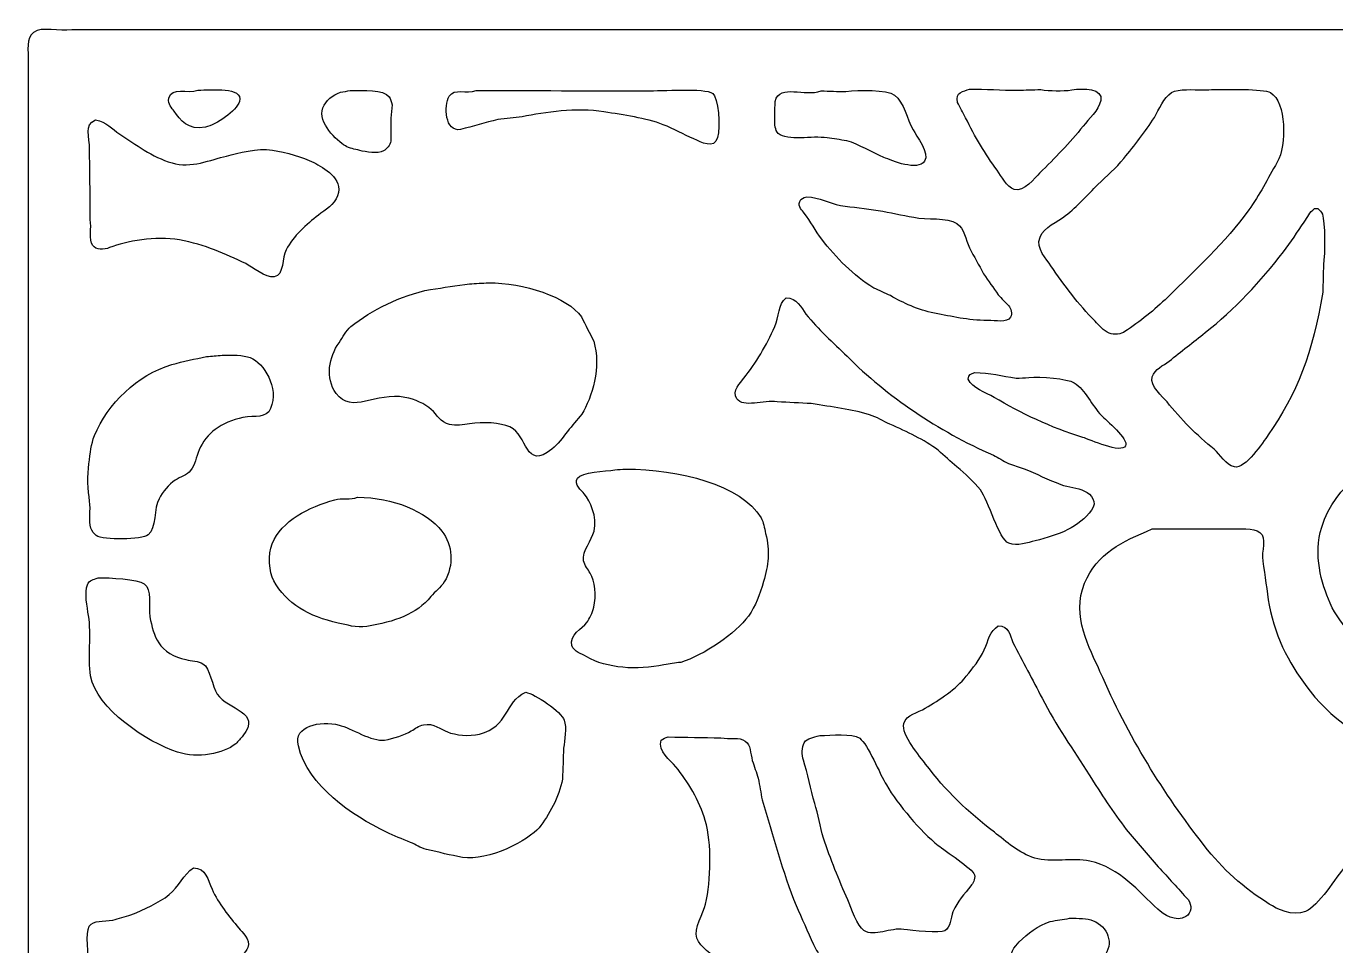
# Model space of a CAD drawing. Header units: centimetres. Extents: x 13.58 to 20.16, y 1.96 to 9.01.
# Drawn here: x 13.582 to 16.86, y 6.707 to 9.008 of the extents above; entities that cross this region are included whole.
import ezdxf

# ---------------------------------------------------------------- set-up
doc = ezdxf.new("R2010")
doc.units = ezdxf.units.CM
doc.header["$MEASUREMENT"] = 0
doc.layers.add('layer 1', color=7, linetype='Continuous')

msp = doc.modelspace()

# ---------------------------------------------------------------- linework, layer by layer
at = {"layer": 'layer 1', "color": 250}
for points, knots in [([(20.09499, 9.00071), (20.11954, 9.00091), (20.14098, 9.00149), (20.15032, 8.98676), (20.15032, 8.98676), (20.15737, 8.97564), (20.15465, 8.95196), (20.15471, 8.93447), (20.15471, 8.93447), (20.15471, 8.8938), (20.15471, 8.85312), (20.15471, 8.81245), (20.15471, 8.81245), (20.155, 8.65442), (20.15529, 8.49634), (20.15558, 8.33831), (20.15558, 8.33831), (20.15529, 8.29967), (20.155, 8.26102), (20.15471, 8.22239), (20.15471, 8.22239), (20.155, 7.52577), (20.15529, 6.82895), (20.15558, 6.13233), (20.15558, 6.13233), (20.15558, 6.03559), (20.15558, 5.93883), (20.15558, 5.84209), (20.15558, 5.84209), (20.15588, 5.80578), (20.15617, 5.76946), (20.15646, 5.73315), (20.15646, 5.73315), (20.15588, 5.67563), (20.15529, 5.61809), (20.15471, 5.56057), (20.15471, 5.56057), (20.155, 4.67804), (20.15529, 3.79524), (20.15558, 2.91271), (20.15558, 2.91271), (20.15558, 2.68583), (20.15558, 2.45888), (20.15558, 2.232), (20.15558, 2.232), (20.15529, 2.16896), (20.155, 2.1059), (20.15471, 2.04287), (20.15471, 2.04287), (20.1513, 2.02044), (20.16038, 1.9897), (20.14944, 1.97488), (20.14944, 1.97488), (20.13669, 1.95762), (20.082, 1.96339), (20.05284, 1.96355), (20.05284, 1.96355), (19.96562, 1.96355), (19.87838, 1.96355), (19.79116, 1.96355), (19.79116, 1.96355), (19.42531, 1.96355), (19.05935, 1.96355), (18.6935, 1.96355), (18.6935, 1.96355), (17.43351, 1.96355), (16.17314, 1.96355), (14.91315, 1.96355), (14.91315, 1.96355), (14.58945, 1.96355), (14.26564, 1.96355), (13.94194, 1.96355), (13.94194, 1.96355), (13.8597, 1.96326), (13.77743, 1.96297), (13.69519, 1.96268), (13.69519, 1.96268), (13.66416, 1.96268), (13.61402, 1.95778), (13.59596, 1.97227), (13.59596, 1.97227), (13.58452, 1.98144), (13.58447, 2.00413), (13.58542, 2.02544), (13.58542, 2.02544), (13.58716, 2.06453), (13.58717, 2.10839), (13.58718, 2.15007), (13.58718, 2.15007), (13.58718, 2.32611), (13.58718, 2.50221), (13.58718, 2.67825), (13.58718, 2.67825), (13.58718, 3.39781), (13.58718, 4.1176), (13.58718, 4.83716), (13.58718, 4.83716), (13.58718, 5.88353), (13.58718, 6.93022), (13.58718, 7.9766), (13.58718, 7.9766), (13.58718, 8.23108), (13.58718, 8.48563), (13.58718, 8.74011), (13.58718, 8.74011), (13.58718, 8.79937), (13.58718, 8.85865), (13.58718, 8.91791), (13.58718, 8.91791), (13.58734, 8.94706), (13.58217, 8.97961), (13.60035, 8.99286), (13.60035, 8.99286), (13.62164, 9.00839), (13.6652, 8.99439), (13.69606, 8.99897), (13.69606, 8.99897), (13.80406, 8.99897), (13.91209, 8.99897), (14.02009, 8.99897), (14.02009, 8.99897), (14.40994, 8.99897), (14.79991, 8.99897), (15.18976, 8.99897), (15.18976, 8.99897), (16.34556, 8.99897), (17.5017, 8.99897), (18.6575, 8.99897), (18.6575, 8.99897), (18.99554, 8.99897), (19.33369, 8.99897), (19.67173, 8.99897), (19.67173, 8.99897), (19.81281, 8.99955), (19.95392, 9.00013), (20.09499, 9.00071)], [0, 0, 0, 0, 0.0285714, 0.0285714, 0.0285714, 0.0285714, 0.0571429, 0.0571429, 0.0571429, 0.0571429, 0.0857143, 0.0857143, 0.0857143, 0.0857143, 0.1142857, 0.1142857, 0.1142857, 0.1142857, 0.1428571, 0.1428571, 0.1428571, 0.1428571, 0.1714286, 0.1714286, 0.1714286, 0.1714286, 0.2, 0.2, 0.2, 0.2, 0.2285714, 0.2285714, 0.2285714, 0.2285714, 0.2571429, 0.2571429, 0.2571429, 0.2571429, 0.2857143, 0.2857143, 0.2857143, 0.2857143, 0.3142857, 0.3142857, 0.3142857, 0.3142857, 0.3428571, 0.3428571, 0.3428571, 0.3428571, 0.3714286, 0.3714286, 0.3714286, 0.3714286, 0.4, 0.4, 0.4, 0.4, 0.4285714, 0.4285714, 0.4285714, 0.4285714, 0.4571429, 0.4571429, 0.4571429, 0.4571429, 0.4857143, 0.4857143, 0.4857143, 0.4857143, 0.5142857, 0.5142857, 0.5142857, 0.5142857, 0.5428571, 0.5428571, 0.5428571, 0.5428571, 0.5714286, 0.5714286, 0.5714286, 0.5714286, 0.6, 0.6, 0.6, 0.6, 0.6285714, 0.6285714, 0.6285714, 0.6285714, 0.6571429, 0.6571429, 0.6571429, 0.6571429, 0.6857143, 0.6857143, 0.6857143, 0.6857143, 0.7142857, 0.7142857, 0.7142857, 0.7142857, 0.7428571, 0.7428571, 0.7428571, 0.7428571, 0.7714286, 0.7714286, 0.7714286, 0.7714286, 0.8, 0.8, 0.8, 0.8, 0.8285714, 0.8285714, 0.8285714, 0.8285714, 0.8571429, 0.8571429, 0.8571429, 0.8571429, 0.8857143, 0.8857143, 0.8857143, 0.8857143, 0.9142857, 0.9142857, 0.9142857, 0.9142857, 0.9428571, 0.9428571, 0.9428571, 0.9428571, 1, 1, 1, 1]), ([(14.01219, 8.84818), (13.9852, 8.83864), (13.94617, 8.85744), (13.93931, 8.82813), (13.93931, 8.82813), (13.93581, 8.8132), (13.94729, 8.80318), (13.95248, 8.79589), (13.95248, 8.79589), (13.96838, 8.77353), (13.98701, 8.74708), (14.03063, 8.75579), (14.03063, 8.75579), (14.05739, 8.76114), (14.10923, 8.79672), (14.11581, 8.82029), (14.11581, 8.82029), (14.12623, 8.85763), (14.04533, 8.8488), (14.01219, 8.84818)], [0, 0, 0, 0, 0.1666667, 0.1666667, 0.1666667, 0.1666667, 0.3333333, 0.3333333, 0.3333333, 0.3333333, 0.5, 0.5, 0.5, 0.5, 0.6666667, 0.6666667, 0.6666667, 0.6666667, 1, 1, 1, 1]), ([(14.3933, 8.84731), (14.3851, 8.84586), (14.37691, 8.8444), (14.36871, 8.84295), (14.36871, 8.84295), (14.34896, 8.83695), (14.33195, 8.82218), (14.3248, 8.80373), (14.3248, 8.80373), (14.31071, 8.76731), (14.36021, 8.72084), (14.381, 8.70873), (14.381, 8.70873), (14.39134, 8.70271), (14.40406, 8.7007), (14.41701, 8.6974), (14.41701, 8.6974), (14.43261, 8.69342), (14.4612, 8.68774), (14.47672, 8.69653), (14.47672, 8.69653), (14.48495, 8.70119), (14.49252, 8.71087), (14.49516, 8.72093), (14.49516, 8.72093), (14.49516, 8.7401), (14.49516, 8.75928), (14.49516, 8.77845), (14.49516, 8.77845), (14.49604, 8.78949), (14.49692, 8.80054), (14.4978, 8.81157), (14.4978, 8.81157), (14.49654, 8.81866), (14.49445, 8.82667), (14.49077, 8.83162), (14.49077, 8.83162), (14.47674, 8.85048), (14.42577, 8.84777), (14.3933, 8.84731)], [0, 0, 0, 0, 0.0909091, 0.0909091, 0.0909091, 0.0909091, 0.1818182, 0.1818182, 0.1818182, 0.1818182, 0.2727273, 0.2727273, 0.2727273, 0.2727273, 0.3636364, 0.3636364, 0.3636364, 0.3636364, 0.4545455, 0.4545455, 0.4545455, 0.4545455, 0.5454545, 0.5454545, 0.5454545, 0.5454545, 0.6363636, 0.6363636, 0.6363636, 0.6363636, 0.7272727, 0.7272727, 0.7272727, 0.7272727, 0.8181818, 0.8181818, 0.8181818, 0.8181818, 1, 1, 1, 1]), ([(14.70855, 8.84731), (14.68415, 8.83844), (14.65325, 8.85368), (14.64093, 8.83336), (14.64093, 8.83336), (14.62634, 8.8093), (14.63103, 8.74284), (14.66903, 8.74969), (14.66903, 8.74969), (14.70035, 8.75812), (14.73167, 8.76654), (14.76299, 8.77497), (14.76299, 8.77497), (14.78319, 8.77729), (14.80339, 8.77962), (14.82358, 8.78194), (14.82358, 8.78194), (14.88092, 8.79288), (14.95921, 8.80558), (15.02819, 8.79414), (15.02819, 8.79414), (15.07847, 8.78581), (15.13235, 8.77876), (15.17659, 8.76189), (15.17659, 8.76189), (15.20407, 8.75142), (15.22704, 8.73726), (15.25299, 8.72616), (15.25299, 8.72616), (15.27083, 8.71852), (15.30468, 8.69913), (15.3127, 8.72965), (15.3127, 8.72965), (15.31986, 8.75691), (15.31482, 8.83036), (15.30041, 8.84034), (15.30041, 8.84034), (15.28032, 8.85424), (15.17242, 8.84644), (15.13532, 8.84644), (15.13532, 8.84644), (14.99334, 8.84643), (14.85087, 8.84757), (14.70855, 8.84731)], [0, 0, 0, 0, 0.0833333, 0.0833333, 0.0833333, 0.0833333, 0.1666667, 0.1666667, 0.1666667, 0.1666667, 0.25, 0.25, 0.25, 0.25, 0.3333333, 0.3333333, 0.3333333, 0.3333333, 0.4166667, 0.4166667, 0.4166667, 0.4166667, 0.5, 0.5, 0.5, 0.5, 0.5833333, 0.5833333, 0.5833333, 0.5833333, 0.6666667, 0.6666667, 0.6666667, 0.6666667, 0.75, 0.75, 0.75, 0.75, 0.8333333, 0.8333333, 0.8333333, 0.8333333, 1, 1, 1, 1]), ([(15.57175, 8.84644), (15.53081, 8.83067), (15.4695, 8.86573), (15.45671, 8.82029), (15.45671, 8.82029), (15.45642, 8.80635), (15.45613, 8.7924), (15.45583, 8.77845), (15.45583, 8.77845), (15.45584, 8.76236), (15.45613, 8.74763), (15.46462, 8.74011), (15.46462, 8.74011), (15.48781, 8.71954), (15.54943, 8.73491), (15.58668, 8.72877), (15.58668, 8.72877), (15.60307, 8.72645), (15.61946, 8.72413), (15.63585, 8.7218), (15.63585, 8.7218), (15.6682, 8.71199), (15.69909, 8.69278), (15.72893, 8.67997), (15.72893, 8.67997), (15.74934, 8.67121), (15.81373, 8.64524), (15.8308, 8.67038), (15.8308, 8.67038), (15.84409, 8.68996), (15.81012, 8.73442), (15.80182, 8.74882), (15.80182, 8.74882), (15.78627, 8.77577), (15.78008, 8.81808), (15.75528, 8.83598), (15.75528, 8.83598), (15.73646, 8.84956), (15.66604, 8.84994), (15.6341, 8.84469), (15.6341, 8.84469), (15.61332, 8.84528), (15.59253, 8.84586), (15.57175, 8.84644)], [0, 0, 0, 0, 0.0833333, 0.0833333, 0.0833333, 0.0833333, 0.1666667, 0.1666667, 0.1666667, 0.1666667, 0.25, 0.25, 0.25, 0.25, 0.3333333, 0.3333333, 0.3333333, 0.3333333, 0.4166667, 0.4166667, 0.4166667, 0.4166667, 0.5, 0.5, 0.5, 0.5, 0.5833333, 0.5833333, 0.5833333, 0.5833333, 0.6666667, 0.6666667, 0.6666667, 0.6666667, 0.75, 0.75, 0.75, 0.75, 0.8333333, 0.8333333, 0.8333333, 0.8333333, 1, 1, 1, 1]), ([(15.9432, 8.8508), (15.92795, 8.84505), (15.90696, 8.84355), (15.91334, 8.81768), (15.91334, 8.81768), (15.92007, 8.80489), (15.92681, 8.79211), (15.93354, 8.77933), (15.93354, 8.77933), (15.95683, 8.73128), (15.98258, 8.68819), (16.01257, 8.64772), (16.01257, 8.64772), (16.02345, 8.63303), (16.03635, 8.60618), (16.05472, 8.59978), (16.05472, 8.59978), (16.07896, 8.59133), (16.10768, 8.62968), (16.11882, 8.64074), (16.11882, 8.64074), (16.1571, 8.67875), (16.19386, 8.71576), (16.22771, 8.75841), (16.22771, 8.75841), (16.24166, 8.77598), (16.26652, 8.79755), (16.27162, 8.82203), (16.27162, 8.82203), (16.27806, 8.85301), (16.22795, 8.85352), (16.19961, 8.84905), (16.19961, 8.84905), (16.17547, 8.84525), (16.14457, 8.84624), (16.12146, 8.84992), (16.12146, 8.84992), (16.10214, 8.84934), (16.08282, 8.84876), (16.0635, 8.84818), (16.0635, 8.84818), (16.02277, 8.84818), (15.98302, 8.85091), (15.9432, 8.8508)], [0, 0, 0, 0, 0.0833333, 0.0833333, 0.0833333, 0.0833333, 0.1666667, 0.1666667, 0.1666667, 0.1666667, 0.25, 0.25, 0.25, 0.25, 0.3333333, 0.3333333, 0.3333333, 0.3333333, 0.4166667, 0.4166667, 0.4166667, 0.4166667, 0.5, 0.5, 0.5, 0.5, 0.5833333, 0.5833333, 0.5833333, 0.5833333, 0.6666667, 0.6666667, 0.6666667, 0.6666667, 0.75, 0.75, 0.75, 0.75, 0.8333333, 0.8333333, 0.8333333, 0.8333333, 1, 1, 1, 1]), ([(16.55525, 8.84992), (16.54677, 8.84963), (16.53827, 8.84934), (16.52979, 8.84905), (16.52979, 8.84905), (16.50288, 8.84905), (16.46679, 8.85252), (16.449, 8.84208), (16.449, 8.84208), (16.42941, 8.83059), (16.41802, 8.79933), (16.40597, 8.7802), (16.40597, 8.7802), (16.38316, 8.74399), (16.35601, 8.71016), (16.32957, 8.67735), (16.32957, 8.67735), (16.31016, 8.65325), (16.28643, 8.63365), (16.26459, 8.61198), (16.26459, 8.61198), (16.23837, 8.58596), (16.21298, 8.55733), (16.1838, 8.53441), (16.1838, 8.53441), (16.16388, 8.51876), (16.12967, 8.50513), (16.1197, 8.48037), (16.1197, 8.48037), (16.10832, 8.45212), (16.13656, 8.4243), (16.14692, 8.4089), (16.14692, 8.4089), (16.1804, 8.35915), (16.21579, 8.31179), (16.25757, 8.27032), (16.25757, 8.27032), (16.26778, 8.26018), (16.27884, 8.24584), (16.29269, 8.23982), (16.29269, 8.23982), (16.30556, 8.23422), (16.32323, 8.23825), (16.33221, 8.24417), (16.33221, 8.24417), (16.36866, 8.26823), (16.40769, 8.29905), (16.43846, 8.32959), (16.43846, 8.32959), (16.50933, 8.39992), (16.58308, 8.46625), (16.64219, 8.54836), (16.64219, 8.54836), (16.66908, 8.58572), (16.68927, 8.62648), (16.71332, 8.66776), (16.71332, 8.66776), (16.73801, 8.71016), (16.73607, 8.81951), (16.69663, 8.84208), (16.69663, 8.84208), (16.67822, 8.85262), (16.5859, 8.85014), (16.55525, 8.84992)], [0, 0, 0, 0, 0.0588235, 0.0588235, 0.0588235, 0.0588235, 0.1176471, 0.1176471, 0.1176471, 0.1176471, 0.1764706, 0.1764706, 0.1764706, 0.1764706, 0.2352941, 0.2352941, 0.2352941, 0.2352941, 0.2941176, 0.2941176, 0.2941176, 0.2941176, 0.3529412, 0.3529412, 0.3529412, 0.3529412, 0.4117647, 0.4117647, 0.4117647, 0.4117647, 0.4705882, 0.4705882, 0.4705882, 0.4705882, 0.5294118, 0.5294118, 0.5294118, 0.5294118, 0.5882353, 0.5882353, 0.5882353, 0.5882353, 0.6470588, 0.6470588, 0.6470588, 0.6470588, 0.7058824, 0.7058824, 0.7058824, 0.7058824, 0.7647059, 0.7647059, 0.7647059, 0.7647059, 0.8235294, 0.8235294, 0.8235294, 0.8235294, 0.8823529, 0.8823529, 0.8823529, 0.8823529, 1, 1, 1, 1]), ([(13.75578, 8.7741), (13.72607, 8.76076), (13.74085, 8.73335), (13.74085, 8.69914), (13.74085, 8.69914), (13.74085, 8.67243), (13.74168, 8.64546), (13.74173, 8.61983), (13.74173, 8.61983), (13.74202, 8.60269), (13.74231, 8.58554), (13.7426, 8.5684), (13.7426, 8.5684), (13.7426, 8.55388), (13.7426, 8.53935), (13.7426, 8.52482), (13.7426, 8.52482), (13.74608, 8.504), (13.73837, 8.47345), (13.74875, 8.45946), (13.74875, 8.45946), (13.7571, 8.4482), (13.77667, 8.44869), (13.7909, 8.45423), (13.7909, 8.45423), (13.83231, 8.47033), (13.90579, 8.48431), (13.96565, 8.4734), (13.96565, 8.4734), (14.03157, 8.46139), (14.07967, 8.43907), (14.13162, 8.41413), (14.13162, 8.41413), (14.14656, 8.40696), (14.18269, 8.37773), (14.20274, 8.38101), (14.20274, 8.38101), (14.22811, 8.38517), (14.22247, 8.42959), (14.2326, 8.449), (14.2326, 8.449), (14.2504, 8.48311), (14.28406, 8.51215), (14.31339, 8.53528), (14.31339, 8.53528), (14.3304, 8.5487), (14.35394, 8.56192), (14.36169, 8.58409), (14.36169, 8.58409), (14.37684, 8.62747), (14.32643, 8.65449), (14.30197, 8.66689), (14.30197, 8.66689), (14.27303, 8.68157), (14.23445, 8.69225), (14.19835, 8.69827), (14.19835, 8.69827), (14.16067, 8.70455), (14.11364, 8.69047), (14.08332, 8.68345), (14.08332, 8.68345), (14.04438, 8.67444), (13.99447, 8.65165), (13.94721, 8.66602), (13.94721, 8.66602), (13.89621, 8.68153), (13.85679, 8.71159), (13.81637, 8.73836), (13.81637, 8.73836), (13.79701, 8.75118), (13.78267, 8.76877), (13.75578, 8.7741)], [0, 0, 0, 0, 0.0526316, 0.0526316, 0.0526316, 0.0526316, 0.1052632, 0.1052632, 0.1052632, 0.1052632, 0.1578947, 0.1578947, 0.1578947, 0.1578947, 0.2105263, 0.2105263, 0.2105263, 0.2105263, 0.2631579, 0.2631579, 0.2631579, 0.2631579, 0.3157895, 0.3157895, 0.3157895, 0.3157895, 0.3684211, 0.3684211, 0.3684211, 0.3684211, 0.4210526, 0.4210526, 0.4210526, 0.4210526, 0.4736842, 0.4736842, 0.4736842, 0.4736842, 0.5263158, 0.5263158, 0.5263158, 0.5263158, 0.5789474, 0.5789474, 0.5789474, 0.5789474, 0.6315789, 0.6315789, 0.6315789, 0.6315789, 0.6842105, 0.6842105, 0.6842105, 0.6842105, 0.7368421, 0.7368421, 0.7368421, 0.7368421, 0.7894737, 0.7894737, 0.7894737, 0.7894737, 0.8421053, 0.8421053, 0.8421053, 0.8421053, 0.8947368, 0.8947368, 0.8947368, 0.8947368, 1, 1, 1, 1]), ([(15.53574, 8.58148), (15.52691, 8.57789), (15.52135, 8.57851), (15.51818, 8.56928), (15.51818, 8.56928), (15.51287, 8.55655), (15.52486, 8.54674), (15.5296, 8.54051), (15.5296, 8.54051), (15.54544, 8.5197), (15.55797, 8.49551), (15.5735, 8.47514), (15.5735, 8.47514), (15.60908, 8.42851), (15.65291, 8.38453), (15.70347, 8.35312), (15.70347, 8.35312), (15.71752, 8.34673), (15.73157, 8.34034), (15.74562, 8.33395), (15.74562, 8.33395), (15.77738, 8.31555), (15.81394, 8.29843), (15.85538, 8.29037), (15.85538, 8.29037), (15.90049, 8.2816), (15.93713, 8.27213), (15.98886, 8.27207), (15.98886, 8.27207), (16.00931, 8.27204), (16.03693, 8.26519), (16.04594, 8.27991), (16.04594, 8.27991), (16.05145, 8.28891), (16.0463, 8.3021), (16.04155, 8.30867), (16.04155, 8.30867), (16.03277, 8.31768), (16.02398, 8.32669), (16.0152, 8.33569), (16.0152, 8.33569), (16.00291, 8.35341), (15.99061, 8.37114), (15.97832, 8.38886), (15.97832, 8.38886), (15.96661, 8.41035), (15.9549, 8.43186), (15.9432, 8.45335), (15.9432, 8.45335), (15.93376, 8.475), (15.92986, 8.50165), (15.91158, 8.51437), (15.91158, 8.51437), (15.88789, 8.53084), (15.83642, 8.52353), (15.80357, 8.53005), (15.80357, 8.53005), (15.77401, 8.53586), (15.74444, 8.54168), (15.71488, 8.54749), (15.71488, 8.54749), (15.68327, 8.55155), (15.65165, 8.55562), (15.62005, 8.55969), (15.62005, 8.55969), (15.59181, 8.5656), (15.56862, 8.57998), (15.53574, 8.58148)], [0, 0, 0, 0, 0.0555556, 0.0555556, 0.0555556, 0.0555556, 0.1111111, 0.1111111, 0.1111111, 0.1111111, 0.1666667, 0.1666667, 0.1666667, 0.1666667, 0.2222222, 0.2222222, 0.2222222, 0.2222222, 0.2777778, 0.2777778, 0.2777778, 0.2777778, 0.3333333, 0.3333333, 0.3333333, 0.3333333, 0.3888889, 0.3888889, 0.3888889, 0.3888889, 0.4444444, 0.4444444, 0.4444444, 0.4444444, 0.5, 0.5, 0.5, 0.5, 0.5555556, 0.5555556, 0.5555556, 0.5555556, 0.6111111, 0.6111111, 0.6111111, 0.6111111, 0.6666667, 0.6666667, 0.6666667, 0.6666667, 0.7222222, 0.7222222, 0.7222222, 0.7222222, 0.7777778, 0.7777778, 0.7777778, 0.7777778, 0.8333333, 0.8333333, 0.8333333, 0.8333333, 0.8888889, 0.8888889, 0.8888889, 0.8888889, 1, 1, 1, 1]), ([(16.8064, 8.55184), (16.79433, 8.54216), (16.7899, 8.53069), (16.78093, 8.51785), (16.78093, 8.51785), (16.76399, 8.49361), (16.74728, 8.46761), (16.72912, 8.44377), (16.72912, 8.44377), (16.67308, 8.37017), (16.6059, 8.2989), (16.5333, 8.24156), (16.5333, 8.24156), (16.50315, 8.21774), (16.473, 8.19391), (16.44285, 8.17009), (16.44285, 8.17009), (16.42819, 8.15913), (16.40661, 8.15011), (16.4007, 8.13087), (16.4007, 8.13087), (16.39342, 8.10719), (16.42741, 8.08075), (16.43758, 8.06811), (16.43758, 8.06811), (16.47143, 8.02607), (16.51305, 7.98337), (16.55525, 7.94958), (16.55525, 7.94958), (16.57112, 7.93688), (16.584, 7.91021), (16.60618, 7.90513), (16.60618, 7.90513), (16.63368, 7.89883), (16.67864, 7.96861), (16.69049, 7.98531), (16.69049, 7.98531), (16.76174, 8.08586), (16.80346, 8.19343), (16.82747, 8.34266), (16.82747, 8.34266), (16.82806, 8.36561), (16.82864, 8.38857), (16.82923, 8.41152), (16.82923, 8.41152), (16.83311, 8.43684), (16.83353, 8.51801), (16.8266, 8.5379), (16.8266, 8.5379), (16.8243, 8.54448), (16.81988, 8.54769), (16.81518, 8.55184), (16.81518, 8.55184), (16.81225, 8.55184), (16.80933, 8.55184), (16.8064, 8.55184)], [0, 0, 0, 0, 0.0666667, 0.0666667, 0.0666667, 0.0666667, 0.1333333, 0.1333333, 0.1333333, 0.1333333, 0.2, 0.2, 0.2, 0.2, 0.2666667, 0.2666667, 0.2666667, 0.2666667, 0.3333333, 0.3333333, 0.3333333, 0.3333333, 0.4, 0.4, 0.4, 0.4, 0.4666667, 0.4666667, 0.4666667, 0.4666667, 0.5333333, 0.5333333, 0.5333333, 0.5333333, 0.6, 0.6, 0.6, 0.6, 0.6666667, 0.6666667, 0.6666667, 0.6666667, 0.7333333, 0.7333333, 0.7333333, 0.7333333, 0.8, 0.8, 0.8, 0.8, 0.8666667, 0.8666667, 0.8666667, 0.8666667, 1, 1, 1, 1]), ([(14.73928, 8.3662), (14.72348, 8.36532), (14.70767, 8.36445), (14.69186, 8.36358), (14.69186, 8.36358), (14.65937, 8.35893), (14.62688, 8.35428), (14.59439, 8.34964), (14.59439, 8.34964), (14.51685, 8.33425), (14.44764, 8.2981), (14.39505, 8.25638), (14.39505, 8.25638), (14.38255, 8.24645), (14.37436, 8.22954), (14.3652, 8.21628), (14.3652, 8.21628), (14.34043, 8.18047), (14.32937, 8.12814), (14.35817, 8.08903), (14.35817, 8.08903), (14.39734, 8.03585), (14.45761, 8.09347), (14.53029, 8.07945), (14.53029, 8.07945), (14.55525, 8.07463), (14.58014, 8.06335), (14.59615, 8.04894), (14.59615, 8.04894), (14.61131, 8.03529), (14.61867, 8.01777), (14.64181, 8.01146), (14.64181, 8.01146), (14.65682, 8.00737), (14.67706, 8.0108), (14.69186, 8.01321), (14.69186, 8.01321), (14.72591, 8.01873), (14.76872, 8.01575), (14.79285, 8.00536), (14.79285, 8.00536), (14.83768, 7.98604), (14.82975, 7.89505), (14.89822, 7.94958), (14.89822, 7.94958), (14.91342, 7.96168), (14.92478, 7.97875), (14.93686, 7.99403), (14.93686, 7.99403), (14.94886, 8.00856), (14.96086, 8.02308), (14.97286, 8.03761), (14.97286, 8.03761), (14.99815, 8.07766), (15.02212, 8.15669), (15.00272, 8.21977), (15.00272, 8.21977), (14.99248, 8.24011), (14.98223, 8.26045), (14.97199, 8.28078), (14.97199, 8.28078), (14.93732, 8.33086), (14.82593, 8.36631), (14.73928, 8.3662)], [0, 0, 0, 0, 0.0588235, 0.0588235, 0.0588235, 0.0588235, 0.1176471, 0.1176471, 0.1176471, 0.1176471, 0.1764706, 0.1764706, 0.1764706, 0.1764706, 0.2352941, 0.2352941, 0.2352941, 0.2352941, 0.2941176, 0.2941176, 0.2941176, 0.2941176, 0.3529412, 0.3529412, 0.3529412, 0.3529412, 0.4117647, 0.4117647, 0.4117647, 0.4117647, 0.4705882, 0.4705882, 0.4705882, 0.4705882, 0.5294118, 0.5294118, 0.5294118, 0.5294118, 0.5882353, 0.5882353, 0.5882353, 0.5882353, 0.6470588, 0.6470588, 0.6470588, 0.6470588, 0.7058824, 0.7058824, 0.7058824, 0.7058824, 0.7647059, 0.7647059, 0.7647059, 0.7647059, 0.8235294, 0.8235294, 0.8235294, 0.8235294, 0.8823529, 0.8823529, 0.8823529, 0.8823529, 1, 1, 1, 1]), ([(15.48394, 8.32872), (15.46516, 8.31342), (15.4661, 8.28), (15.45583, 8.25638), (15.45583, 8.25638), (15.43531, 8.20914), (15.40827, 8.16556), (15.37856, 8.12738), (15.37856, 8.12738), (15.37027, 8.11673), (15.348, 8.09548), (15.361, 8.07596), (15.361, 8.07596), (15.37678, 8.05225), (15.4281, 8.07329), (15.46198, 8.06811), (15.46198, 8.06811), (15.49037, 8.06666), (15.51877, 8.06521), (15.54716, 8.06376), (15.54716, 8.06376), (15.60036, 8.05505), (15.64755, 8.04991), (15.69293, 8.03587), (15.69293, 8.03587), (15.71173, 8.03005), (15.72712, 8.01966), (15.74386, 8.01233), (15.74386, 8.01233), (15.78883, 7.99266), (15.82852, 7.97424), (15.86504, 7.94697), (15.86504, 7.94697), (15.88056, 7.93302), (15.89607, 7.91907), (15.91158, 7.90513), (15.91158, 7.90513), (15.93277, 7.8883), (15.9539, 7.869), (15.97042, 7.8476), (15.97042, 7.8476), (15.99105, 7.82087), (16.01671, 7.72435), (16.04155, 7.71425), (16.04155, 7.71425), (16.06227, 7.70583), (16.09002, 7.71614), (16.10741, 7.72035), (16.10741, 7.72035), (16.16681, 7.73474), (16.2185, 7.75489), (16.24879, 7.79705), (16.24879, 7.79705), (16.26388, 7.81806), (16.24862, 7.83634), (16.23122, 7.84499), (16.23122, 7.84499), (16.21382, 7.85364), (16.19073, 7.85423), (16.17151, 7.86155), (16.17151, 7.86155), (16.14116, 7.87312), (16.10954, 7.88844), (16.08018, 7.90077), (16.08018, 7.90077), (16.06701, 7.90513), (16.05384, 7.90949), (16.04067, 7.91385), (16.04067, 7.91385), (16.02808, 7.92082), (16.01549, 7.92779), (16.00291, 7.93476), (16.00291, 7.93476), (15.86336, 7.99572), (15.73774, 8.08204), (15.63673, 8.18229), (15.63673, 8.18229), (15.60206, 8.2167), (15.5643, 8.24911), (15.53399, 8.28775), (15.53399, 8.28775), (15.52164, 8.30349), (15.51145, 8.32851), (15.48394, 8.32872)], [0, 0, 0, 0, 0.0454545, 0.0454545, 0.0454545, 0.0454545, 0.0909091, 0.0909091, 0.0909091, 0.0909091, 0.1363636, 0.1363636, 0.1363636, 0.1363636, 0.1818182, 0.1818182, 0.1818182, 0.1818182, 0.2272727, 0.2272727, 0.2272727, 0.2272727, 0.2727273, 0.2727273, 0.2727273, 0.2727273, 0.3181818, 0.3181818, 0.3181818, 0.3181818, 0.3636364, 0.3636364, 0.3636364, 0.3636364, 0.4090909, 0.4090909, 0.4090909, 0.4090909, 0.4545455, 0.4545455, 0.4545455, 0.4545455, 0.5, 0.5, 0.5, 0.5, 0.5454545, 0.5454545, 0.5454545, 0.5454545, 0.5909091, 0.5909091, 0.5909091, 0.5909091, 0.6363636, 0.6363636, 0.6363636, 0.6363636, 0.6818182, 0.6818182, 0.6818182, 0.6818182, 0.7272727, 0.7272727, 0.7272727, 0.7272727, 0.7727273, 0.7727273, 0.7727273, 0.7727273, 0.8181818, 0.8181818, 0.8181818, 0.8181818, 0.8636364, 0.8636364, 0.8636364, 0.8636364, 0.9090909, 0.9090909, 0.9090909, 0.9090909, 1, 1, 1, 1]), ([(14.07278, 8.18491), (14.05961, 8.18375), (14.04644, 8.18258), (14.03327, 8.18142), (14.03327, 8.18142), (14.00499, 8.17562), (13.97532, 8.17018), (13.94633, 8.16137), (13.94633, 8.16137), (13.85991, 8.13514), (13.78577, 8.06385), (13.75314, 7.98357), (13.75314, 7.98357), (13.74417, 7.9615), (13.74335, 7.94123), (13.73909, 7.91297), (13.73909, 7.91297), (13.73484, 7.8848), (13.73676, 7.84629), (13.74085, 7.81971), (13.74085, 7.81971), (13.74443, 7.79641), (13.73774, 7.7707), (13.74436, 7.75173), (13.74436, 7.75173), (13.74668, 7.74509), (13.75224, 7.73728), (13.75753, 7.73343), (13.75753, 7.73343), (13.77489, 7.72079), (13.87211, 7.72313), (13.8875, 7.73517), (13.8875, 7.73517), (13.9082, 7.75137), (13.90117, 7.80272), (13.91472, 7.82582), (13.91472, 7.82582), (13.92468, 7.8428), (13.93834, 7.86176), (13.95511, 7.87201), (13.95511, 7.87201), (13.96847, 7.88017), (13.98439, 7.88442), (13.99375, 7.89641), (13.99375, 7.89641), (14.00473, 7.91048), (14.00748, 7.92982), (14.01482, 7.94784), (14.01482, 7.94784), (14.0229, 7.96767), (14.03904, 7.98718), (14.05522, 7.99926), (14.05522, 7.99926), (14.07333, 8.01278), (14.09876, 8.02403), (14.12459, 8.02889), (14.12459, 8.02889), (14.15588, 8.03479), (14.18331, 8.02572), (14.19396, 8.05156), (14.19396, 8.05156), (14.21575, 8.10437), (14.17677, 8.16507), (14.14303, 8.17881), (14.14303, 8.17881), (14.12502, 8.18614), (14.09808, 8.18516), (14.07278, 8.18491)], [0, 0, 0, 0, 0.0555556, 0.0555556, 0.0555556, 0.0555556, 0.1111111, 0.1111111, 0.1111111, 0.1111111, 0.1666667, 0.1666667, 0.1666667, 0.1666667, 0.2222222, 0.2222222, 0.2222222, 0.2222222, 0.2777778, 0.2777778, 0.2777778, 0.2777778, 0.3333333, 0.3333333, 0.3333333, 0.3333333, 0.3888889, 0.3888889, 0.3888889, 0.3888889, 0.4444444, 0.4444444, 0.4444444, 0.4444444, 0.5, 0.5, 0.5, 0.5, 0.5555556, 0.5555556, 0.5555556, 0.5555556, 0.6111111, 0.6111111, 0.6111111, 0.6111111, 0.6666667, 0.6666667, 0.6666667, 0.6666667, 0.7222222, 0.7222222, 0.7222222, 0.7222222, 0.7777778, 0.7777778, 0.7777778, 0.7777778, 0.8333333, 0.8333333, 0.8333333, 0.8333333, 0.8888889, 0.8888889, 0.8888889, 0.8888889, 1, 1, 1, 1]), ([(15.95637, 8.14133), (15.94739, 8.13748), (15.94015, 8.13718), (15.93968, 8.12477), (15.93968, 8.12477), (15.94966, 8.10273), (15.98422, 8.09147), (16.00467, 8.07945), (16.00467, 8.07945), (16.0709, 8.04049), (16.1472, 8.00303), (16.22683, 7.97921), (16.22683, 7.97921), (16.24598, 7.97349), (16.32306, 7.93707), (16.33396, 7.9583), (16.33396, 7.9583), (16.34244, 7.97398), (16.28398, 8.02352), (16.27337, 8.03412), (16.27337, 8.03412), (16.24959, 8.0579), (16.23404, 8.09846), (16.20488, 8.11605), (16.20488, 8.11605), (16.18901, 8.12562), (16.12056, 8.13354), (16.0916, 8.12913), (16.0916, 8.12913), (16.08106, 8.12855), (16.07052, 8.12796), (16.05999, 8.12738), (16.05999, 8.12738), (16.02521, 8.1328), (15.99421, 8.14132), (15.95637, 8.14133)], [0, 0, 0, 0, 0.1, 0.1, 0.1, 0.1, 0.2, 0.2, 0.2, 0.2, 0.3, 0.3, 0.3, 0.3, 0.4, 0.4, 0.4, 0.4, 0.5, 0.5, 0.5, 0.5, 0.6, 0.6, 0.6, 0.6, 0.7, 0.7, 0.7, 0.7, 0.8, 0.8, 0.8, 0.8, 1, 1, 1, 1]), ([(17.15677, 7.9583), (17.1477, 7.95801), (17.13862, 7.95771), (17.12955, 7.95742), (17.12955, 7.95742), (17.10662, 7.95369), (17.08074, 7.95731), (17.06106, 7.95132), (17.06106, 7.95132), (16.94937, 7.91735), (16.85954, 7.86395), (16.82484, 7.75435), (16.82484, 7.75435), (16.80321, 7.68601), (16.82387, 7.61416), (16.84591, 7.56434), (16.84591, 7.56434), (16.85974, 7.5331), (16.87897, 7.51123), (16.89772, 7.4859), (16.89772, 7.4859), (16.96104, 7.40037), (17.03826, 7.33899), (17.13218, 7.28369), (17.13218, 7.28369), (17.17189, 7.26032), (17.20858, 7.24114), (17.25951, 7.22704), (17.25951, 7.22704), (17.27283, 7.22335), (17.29024, 7.21102), (17.30693, 7.21571), (17.30693, 7.21571), (17.33352, 7.22318), (17.31893, 7.26303), (17.31132, 7.2802), (17.31132, 7.2802), (17.30693, 7.2895), (17.30254, 7.2988), (17.29815, 7.3081), (17.29815, 7.3081), (17.28499, 7.35062), (17.28083, 7.44659), (17.29464, 7.492), (17.29464, 7.492), (17.30456, 7.52461), (17.32404, 7.55521), (17.34294, 7.58003), (17.34294, 7.58003), (17.40275, 7.65856), (17.49602, 7.69663), (17.59496, 7.73691), (17.59496, 7.73691), (17.6203, 7.74723), (17.70343, 7.75714), (17.70912, 7.78136), (17.70912, 7.78136), (17.71307, 7.79822), (17.69341, 7.80403), (17.68453, 7.80926), (17.68453, 7.80926), (17.6569, 7.8255), (17.6326, 7.84383), (17.60374, 7.86068), (17.60374, 7.86068), (17.48076, 7.9325), (17.35372, 7.95849), (17.15677, 7.9583)], [0, 0, 0, 0, 0.0555556, 0.0555556, 0.0555556, 0.0555556, 0.1111111, 0.1111111, 0.1111111, 0.1111111, 0.1666667, 0.1666667, 0.1666667, 0.1666667, 0.2222222, 0.2222222, 0.2222222, 0.2222222, 0.2777778, 0.2777778, 0.2777778, 0.2777778, 0.3333333, 0.3333333, 0.3333333, 0.3333333, 0.3888889, 0.3888889, 0.3888889, 0.3888889, 0.4444444, 0.4444444, 0.4444444, 0.4444444, 0.5, 0.5, 0.5, 0.5, 0.5555556, 0.5555556, 0.5555556, 0.5555556, 0.6111111, 0.6111111, 0.6111111, 0.6111111, 0.6666667, 0.6666667, 0.6666667, 0.6666667, 0.7222222, 0.7222222, 0.7222222, 0.7222222, 0.7777778, 0.7777778, 0.7777778, 0.7777778, 0.8333333, 0.8333333, 0.8333333, 0.8333333, 0.8888889, 0.8888889, 0.8888889, 0.8888889, 1, 1, 1, 1]), ([(15.08175, 7.8999), (15.07297, 7.89932), (15.06419, 7.89874), (15.05541, 7.89816), (15.05541, 7.89816), (15.03196, 7.89422), (14.97234, 7.89235), (14.96233, 7.87724), (14.96233, 7.87724), (14.95156, 7.86099), (14.97245, 7.84631), (14.97901, 7.83802), (14.97901, 7.83802), (14.99403, 7.81905), (15.01182, 7.78213), (15.0036, 7.74476), (15.0036, 7.74476), (14.99852, 7.72164), (14.97255, 7.69471), (14.97725, 7.67067), (14.97725, 7.67067), (14.97985, 7.65743), (14.98808, 7.64912), (14.99394, 7.6393), (14.99394, 7.6393), (15.00508, 7.62061), (15.0098, 7.58219), (15.00272, 7.55388), (15.00272, 7.55388), (14.9992, 7.53979), (14.99284, 7.52596), (14.98516, 7.51553), (14.98516, 7.51553), (14.97472, 7.50136), (14.94034, 7.48494), (14.94828, 7.45801), (14.94828, 7.45801), (14.95305, 7.44181), (14.97179, 7.43797), (14.98516, 7.43012), (14.98516, 7.43012), (15.03543, 7.40057), (15.11094, 7.39604), (15.17835, 7.41007), (15.17835, 7.41007), (15.19239, 7.4121), (15.20645, 7.41414), (15.2205, 7.41617), (15.2205, 7.41617), (15.27758, 7.43349), (15.35906, 7.48892), (15.38998, 7.53209), (15.38998, 7.53209), (15.40822, 7.55756), (15.4176, 7.58439), (15.42774, 7.61838), (15.42774, 7.61838), (15.44, 7.65953), (15.44462, 7.69352), (15.433, 7.73866), (15.433, 7.73866), (15.42935, 7.75286), (15.42832, 7.76682), (15.42159, 7.77788), (15.42159, 7.77788), (15.37143, 7.8603), (15.21701, 7.90004), (15.08175, 7.8999)], [0, 0, 0, 0, 0.0555556, 0.0555556, 0.0555556, 0.0555556, 0.1111111, 0.1111111, 0.1111111, 0.1111111, 0.1666667, 0.1666667, 0.1666667, 0.1666667, 0.2222222, 0.2222222, 0.2222222, 0.2222222, 0.2777778, 0.2777778, 0.2777778, 0.2777778, 0.3333333, 0.3333333, 0.3333333, 0.3333333, 0.3888889, 0.3888889, 0.3888889, 0.3888889, 0.4444444, 0.4444444, 0.4444444, 0.4444444, 0.5, 0.5, 0.5, 0.5, 0.5555556, 0.5555556, 0.5555556, 0.5555556, 0.6111111, 0.6111111, 0.6111111, 0.6111111, 0.6666667, 0.6666667, 0.6666667, 0.6666667, 0.7222222, 0.7222222, 0.7222222, 0.7222222, 0.7777778, 0.7777778, 0.7777778, 0.7777778, 0.8333333, 0.8333333, 0.8333333, 0.8333333, 0.8888889, 0.8888889, 0.8888889, 0.8888889, 1, 1, 1, 1]), ([(14.41174, 7.8293), (14.39438, 7.82292), (14.371, 7.82797), (14.35466, 7.8232), (14.35466, 7.8232), (14.28927, 7.80411), (14.22206, 7.77145), (14.19748, 7.71251), (14.19748, 7.71251), (14.18689, 7.68713), (14.19003, 7.64136), (14.20187, 7.62012), (14.20187, 7.62012), (14.23338, 7.56355), (14.29, 7.53032), (14.36344, 7.51466), (14.36344, 7.51466), (14.38357, 7.51037), (14.40841, 7.50145), (14.43457, 7.50594), (14.43457, 7.50594), (14.50506, 7.51807), (14.55859, 7.53573), (14.59527, 7.5809), (14.59527, 7.5809), (14.60567, 7.59371), (14.61972, 7.60289), (14.62864, 7.61751), (14.62864, 7.61751), (14.65371, 7.65863), (14.64958, 7.71029), (14.62249, 7.74476), (14.62249, 7.74476), (14.58361, 7.79422), (14.49994, 7.82947), (14.41174, 7.8293)], [0, 0, 0, 0, 0.1, 0.1, 0.1, 0.1, 0.2, 0.2, 0.2, 0.2, 0.3, 0.3, 0.3, 0.3, 0.4, 0.4, 0.4, 0.4, 0.5, 0.5, 0.5, 0.5, 0.6, 0.6, 0.6, 0.6, 0.7, 0.7, 0.7, 0.7, 0.8, 0.8, 0.8, 0.8, 1, 1, 1, 1]), ([(16.4007, 7.74999), (16.32441, 7.71772), (16.26288, 7.69015), (16.23122, 7.61402), (16.23122, 7.61402), (16.19703, 7.5318), (16.24466, 7.45126), (16.26986, 7.39351), (16.26986, 7.39351), (16.3411, 7.23024), (16.42779, 7.08873), (16.53067, 6.95772), (16.53067, 6.95772), (16.57648, 6.89938), (16.62878, 6.85143), (16.69312, 6.81129), (16.69312, 6.81129), (16.71275, 6.79905), (16.75002, 6.77904), (16.78444, 6.79299), (16.78444, 6.79299), (16.8163, 6.8059), (16.86063, 6.87793), (16.88367, 6.9063), (16.88367, 6.9063), (16.8963, 6.92185), (16.91581, 6.93428), (16.93197, 6.94639), (16.93197, 6.94639), (16.9778, 6.98073), (17.02578, 7.01401), (17.07862, 7.04139), (17.07862, 7.04139), (17.09676, 7.05098), (17.11492, 7.06057), (17.13306, 7.07015), (17.13306, 7.07015), (17.14603, 7.07554), (17.16124, 7.07717), (17.1717, 7.08497), (17.1717, 7.08497), (17.1777, 7.08945), (17.1864, 7.10061), (17.18224, 7.11199), (17.18224, 7.11199), (17.1763, 7.12823), (17.15567, 7.12754), (17.13745, 7.13204), (17.13745, 7.13204), (17.10848, 7.14278), (17.07949, 7.15354), (17.05052, 7.16428), (17.05052, 7.16428), (16.95228, 7.20712), (16.85794, 7.26484), (16.79586, 7.34383), (16.79586, 7.34383), (16.75017, 7.40196), (16.70979, 7.47303), (16.69312, 7.55911), (16.69312, 7.55911), (16.68785, 7.596), (16.68258, 7.63291), (16.67731, 7.6698), (16.67731, 7.6698), (16.67332, 7.69442), (16.68752, 7.72748), (16.67029, 7.74127), (16.67029, 7.74127), (16.65474, 7.75372), (16.61883, 7.74999), (16.59126, 7.74999), (16.59126, 7.74999), (16.52774, 7.74999), (16.46421, 7.74999), (16.4007, 7.74999)], [0, 0, 0, 0, 0.05, 0.05, 0.05, 0.05, 0.1, 0.1, 0.1, 0.1, 0.15, 0.15, 0.15, 0.15, 0.2, 0.2, 0.2, 0.2, 0.25, 0.25, 0.25, 0.25, 0.3, 0.3, 0.3, 0.3, 0.35, 0.35, 0.35, 0.35, 0.4, 0.4, 0.4, 0.4, 0.45, 0.45, 0.45, 0.45, 0.5, 0.5, 0.5, 0.5, 0.55, 0.55, 0.55, 0.55, 0.6, 0.6, 0.6, 0.6, 0.65, 0.65, 0.65, 0.65, 0.7, 0.7, 0.7, 0.7, 0.75, 0.75, 0.75, 0.75, 0.8, 0.8, 0.8, 0.8, 0.85, 0.85, 0.85, 0.85, 0.9, 0.9, 0.9, 0.9, 1, 1, 1, 1]), ([(13.76192, 7.62797), (13.74991, 7.62279), (13.74057, 7.62237), (13.73558, 7.61053), (13.73558, 7.61053), (13.7273, 7.59088), (13.73492, 7.55417), (13.73821, 7.53383), (13.73821, 7.53383), (13.74638, 7.4834), (13.73526, 7.43001), (13.74348, 7.38218), (13.74348, 7.38218), (13.75754, 7.30044), (13.88451, 7.21591), (13.96126, 7.1913), (13.96126, 7.1913), (14.01254, 7.17486), (14.07455, 7.1872), (14.10703, 7.21222), (14.10703, 7.21222), (14.11288, 7.2189), (14.11874, 7.22559), (14.12459, 7.23227), (14.12459, 7.23227), (14.17297, 7.29329), (14.08688, 7.29698), (14.06049, 7.33686), (14.06049, 7.33686), (14.04803, 7.35567), (14.0422, 7.40178), (14.02448, 7.41268), (14.02448, 7.41268), (14.01301, 7.41975), (13.99664, 7.41964), (13.98146, 7.42314), (13.98146, 7.42314), (13.95341, 7.42962), (13.92711, 7.44384), (13.91384, 7.46498), (13.91384, 7.46498), (13.90253, 7.483), (13.89587, 7.50551), (13.89189, 7.53035), (13.89189, 7.53035), (13.88698, 7.56096), (13.89785, 7.59733), (13.87784, 7.61228), (13.87784, 7.61228), (13.8613, 7.62463), (13.79063, 7.62807), (13.76192, 7.62797)], [0, 0, 0, 0, 0.0714286, 0.0714286, 0.0714286, 0.0714286, 0.1428571, 0.1428571, 0.1428571, 0.1428571, 0.2142857, 0.2142857, 0.2142857, 0.2142857, 0.2857143, 0.2857143, 0.2857143, 0.2857143, 0.3571429, 0.3571429, 0.3571429, 0.3571429, 0.4285714, 0.4285714, 0.4285714, 0.4285714, 0.5, 0.5, 0.5, 0.5, 0.5714286, 0.5714286, 0.5714286, 0.5714286, 0.6428571, 0.6428571, 0.6428571, 0.6428571, 0.7142857, 0.7142857, 0.7142857, 0.7142857, 0.7857143, 0.7857143, 0.7857143, 0.7857143, 0.8571429, 0.8571429, 0.8571429, 0.8571429, 1, 1, 1, 1]), ([(16.0152, 7.50769), (15.99393, 7.49387), (15.9908, 7.47177), (15.98008, 7.44755), (15.98008, 7.44755), (15.96919, 7.42294), (15.95126, 7.40151), (15.93529, 7.38131), (15.93529, 7.38131), (15.90955, 7.34873), (15.86875, 7.32307), (15.83255, 7.30112), (15.83255, 7.30112), (15.81406, 7.28992), (15.7854, 7.28581), (15.77899, 7.26277), (15.77899, 7.26277), (15.77126, 7.235), (15.82063, 7.17892), (15.83343, 7.16167), (15.83343, 7.16167), (15.88236, 7.09573), (15.94025, 7.0406), (16.00554, 6.99084), (16.00554, 6.99084), (16.03548, 6.96802), (16.06664, 6.93834), (16.10653, 6.92634), (16.10653, 6.92634), (16.14684, 6.91422), (16.20225, 6.92793), (16.2444, 6.9185), (16.2444, 6.9185), (16.32081, 6.9014), (16.36596, 6.84316), (16.41475, 6.79822), (16.41475, 6.79822), (16.42871, 6.78536), (16.45945, 6.7645), (16.485, 6.77992), (16.485, 6.77992), (16.49973, 6.7888), (16.50021, 6.80854), (16.49027, 6.82262), (16.49027, 6.82262), (16.46539, 6.84993), (16.44051, 6.87725), (16.41563, 6.90455), (16.41563, 6.90455), (16.389, 6.93564), (16.36235, 6.96673), (16.33572, 6.99781), (16.33572, 6.99781), (16.30217, 7.0418), (16.27256, 7.08726), (16.24264, 7.13465), (16.24264, 7.13465), (16.20354, 7.19658), (16.15944, 7.25936), (16.12497, 7.3264), (16.12497, 7.3264), (16.10112, 7.37277), (16.07584, 7.41832), (16.05209, 7.46585), (16.05209, 7.46585), (16.04285, 7.48433), (16.04348, 7.50777), (16.0152, 7.50769)], [0, 0, 0, 0, 0.0555556, 0.0555556, 0.0555556, 0.0555556, 0.1111111, 0.1111111, 0.1111111, 0.1111111, 0.1666667, 0.1666667, 0.1666667, 0.1666667, 0.2222222, 0.2222222, 0.2222222, 0.2222222, 0.2777778, 0.2777778, 0.2777778, 0.2777778, 0.3333333, 0.3333333, 0.3333333, 0.3333333, 0.3888889, 0.3888889, 0.3888889, 0.3888889, 0.4444444, 0.4444444, 0.4444444, 0.4444444, 0.5, 0.5, 0.5, 0.5, 0.5555556, 0.5555556, 0.5555556, 0.5555556, 0.6111111, 0.6111111, 0.6111111, 0.6111111, 0.6666667, 0.6666667, 0.6666667, 0.6666667, 0.7222222, 0.7222222, 0.7222222, 0.7222222, 0.7777778, 0.7777778, 0.7777778, 0.7777778, 0.8333333, 0.8333333, 0.8333333, 0.8333333, 0.8888889, 0.8888889, 0.8888889, 0.8888889, 1, 1, 1, 1]), ([(14.83236, 7.34122), (14.77838, 7.31654), (14.79099, 7.25512), (14.71645, 7.23663), (14.71645, 7.23663), (14.69162, 7.23047), (14.65612, 7.23397), (14.63654, 7.24186), (14.63654, 7.24186), (14.62078, 7.2482), (14.60147, 7.26498), (14.57683, 7.26016), (14.57683, 7.26016), (14.56388, 7.25762), (14.55565, 7.25009), (14.54609, 7.24447), (14.54609, 7.24447), (14.52805, 7.23387), (14.50227, 7.22577), (14.47936, 7.22181), (14.47936, 7.22181), (14.44827, 7.21643), (14.39405, 7.25249), (14.3652, 7.25929), (14.3652, 7.25929), (14.31868, 7.27024), (14.25035, 7.25883), (14.26333, 7.20699), (14.26333, 7.20699), (14.2887, 7.10571), (14.39696, 7.03366), (14.48375, 6.99084), (14.48375, 6.99084), (14.50279, 6.98144), (14.52284, 6.97473), (14.54434, 6.96556), (14.54434, 6.96556), (14.55728, 6.96004), (14.56806, 6.95185), (14.58385, 6.94813), (14.58385, 6.94813), (14.61638, 6.94048), (14.64286, 6.93359), (14.6743, 6.92809), (14.6743, 6.92809), (14.73862, 6.91683), (14.84188, 6.97224), (14.86573, 7.00217), (14.86573, 7.00217), (14.89091, 7.03377), (14.91567, 7.07805), (14.92457, 7.12419), (14.92457, 7.12419), (14.92544, 7.15005), (14.92632, 7.17591), (14.9272, 7.20176), (14.9272, 7.20176), (14.93029, 7.22083), (14.93496, 7.25263), (14.92896, 7.27149), (14.92896, 7.27149), (14.92264, 7.29135), (14.85522, 7.33812), (14.83236, 7.34122)], [0, 0, 0, 0, 0.0588235, 0.0588235, 0.0588235, 0.0588235, 0.1176471, 0.1176471, 0.1176471, 0.1176471, 0.1764706, 0.1764706, 0.1764706, 0.1764706, 0.2352941, 0.2352941, 0.2352941, 0.2352941, 0.2941176, 0.2941176, 0.2941176, 0.2941176, 0.3529412, 0.3529412, 0.3529412, 0.3529412, 0.4117647, 0.4117647, 0.4117647, 0.4117647, 0.4705882, 0.4705882, 0.4705882, 0.4705882, 0.5294118, 0.5294118, 0.5294118, 0.5294118, 0.5882353, 0.5882353, 0.5882353, 0.5882353, 0.6470588, 0.6470588, 0.6470588, 0.6470588, 0.7058824, 0.7058824, 0.7058824, 0.7058824, 0.7647059, 0.7647059, 0.7647059, 0.7647059, 0.8235294, 0.8235294, 0.8235294, 0.8235294, 0.8823529, 0.8823529, 0.8823529, 0.8823529, 1, 1, 1, 1]), ([(15.18888, 7.22965), (15.18189, 7.22665), (15.17671, 7.22554), (15.17132, 7.22181), (15.17132, 7.22181), (15.16265, 7.19313), (15.19485, 7.17131), (15.2082, 7.1547), (15.2082, 7.1547), (15.2375, 7.11826), (15.26778, 7.07009), (15.28197, 7.02047), (15.28197, 7.02047), (15.29843, 6.96288), (15.29597, 6.87067), (15.28284, 6.81129), (15.28284, 6.81129), (15.27791, 6.78896), (15.25222, 6.74964), (15.26089, 6.72588), (15.26089, 6.72588), (15.26938, 6.70259), (15.29788, 6.68536), (15.31621, 6.67097), (15.31621, 6.67097), (15.35119, 6.64351), (15.38742, 6.61022), (15.41456, 6.57509), (15.41456, 6.57509), (15.4362, 6.5471), (15.4561, 6.51859), (15.47603, 6.48881), (15.47603, 6.48881), (15.48386, 6.47711), (15.49031, 6.4604), (15.5094, 6.46005), (15.5094, 6.46005), (15.52745, 6.46944), (15.51989, 6.49809), (15.52433, 6.52106), (15.52433, 6.52106), (15.53064, 6.55375), (15.53987, 6.5837), (15.55331, 6.60996), (15.55331, 6.60996), (15.56083, 6.62466), (15.57759, 6.64338), (15.57263, 6.66835), (15.57263, 6.66835), (15.5692, 6.68562), (15.55869, 6.69627), (15.55243, 6.71019), (15.55243, 6.71019), (15.53809, 6.74273), (15.52374, 6.77527), (15.5094, 6.80781), (15.5094, 6.80781), (15.47484, 6.89108), (15.45222, 6.9834), (15.42422, 7.0719), (15.42422, 7.0719), (15.421, 7.08991), (15.41778, 7.10792), (15.41456, 7.12593), (15.41456, 7.12593), (15.40959, 7.14075), (15.40461, 7.15557), (15.39963, 7.17039), (15.39963, 7.17039), (15.39482, 7.18884), (15.39534, 7.20945), (15.38207, 7.21919), (15.38207, 7.21919), (15.36743, 7.22995), (15.34348, 7.22338), (15.3206, 7.22704), (15.3206, 7.22704), (15.2767, 7.22791), (15.23279, 7.22878), (15.18888, 7.22965)], [0, 0, 0, 0, 0.047619, 0.047619, 0.047619, 0.047619, 0.0952381, 0.0952381, 0.0952381, 0.0952381, 0.1428571, 0.1428571, 0.1428571, 0.1428571, 0.1904762, 0.1904762, 0.1904762, 0.1904762, 0.2380952, 0.2380952, 0.2380952, 0.2380952, 0.2857143, 0.2857143, 0.2857143, 0.2857143, 0.3333333, 0.3333333, 0.3333333, 0.3333333, 0.3809524, 0.3809524, 0.3809524, 0.3809524, 0.4285714, 0.4285714, 0.4285714, 0.4285714, 0.4761905, 0.4761905, 0.4761905, 0.4761905, 0.5238095, 0.5238095, 0.5238095, 0.5238095, 0.5714286, 0.5714286, 0.5714286, 0.5714286, 0.6190476, 0.6190476, 0.6190476, 0.6190476, 0.6666667, 0.6666667, 0.6666667, 0.6666667, 0.7142857, 0.7142857, 0.7142857, 0.7142857, 0.7619048, 0.7619048, 0.7619048, 0.7619048, 0.8095238, 0.8095238, 0.8095238, 0.8095238, 0.8571429, 0.8571429, 0.8571429, 0.8571429, 0.9047619, 0.9047619, 0.9047619, 0.9047619, 1, 1, 1, 1]), ([(15.56824, 7.23314), (15.55147, 7.22693), (15.5381, 7.22862), (15.5296, 7.21484), (15.5296, 7.21484), (15.52283, 7.20388), (15.52368, 7.18465), (15.52784, 7.17126), (15.52784, 7.17126), (15.53792, 7.13879), (15.54491, 7.09805), (15.55594, 7.06318), (15.55594, 7.06318), (15.56436, 7.03658), (15.56873, 7.00472), (15.5779, 6.97602), (15.5779, 6.97602), (15.59427, 6.92475), (15.61729, 6.87058), (15.63849, 6.82175), (15.63849, 6.82175), (15.64729, 6.80146), (15.66218, 6.75569), (15.67888, 6.74505), (15.67888, 6.74505), (15.70641, 6.72752), (15.7444, 6.75315), (15.77899, 6.74767), (15.77899, 6.74767), (15.79733, 6.74476), (15.8715, 6.73804), (15.88173, 6.74418), (15.88173, 6.74418), (15.89678, 6.75322), (15.89466, 6.77525), (15.90192, 6.79212), (15.90192, 6.79212), (15.91339, 6.81874), (15.9307, 6.83574), (15.94671, 6.85662), (15.94671, 6.85662), (15.95103, 6.86225), (15.95855, 6.87258), (15.95549, 6.88451), (15.95549, 6.88451), (15.95167, 6.8994), (15.88096, 6.945), (15.86504, 6.95772), (15.86504, 6.95772), (15.82057, 6.99326), (15.76499, 7.0595), (15.73508, 7.10937), (15.73508, 7.10937), (15.71913, 7.13597), (15.68936, 7.21089), (15.66834, 7.22617), (15.66834, 7.22617), (15.64982, 7.23962), (15.59758, 7.23331), (15.56824, 7.23314)], [0, 0, 0, 0, 0.0625, 0.0625, 0.0625, 0.0625, 0.125, 0.125, 0.125, 0.125, 0.1875, 0.1875, 0.1875, 0.1875, 0.25, 0.25, 0.25, 0.25, 0.3125, 0.3125, 0.3125, 0.3125, 0.375, 0.375, 0.375, 0.375, 0.4375, 0.4375, 0.4375, 0.4375, 0.5, 0.5, 0.5, 0.5, 0.5625, 0.5625, 0.5625, 0.5625, 0.625, 0.625, 0.625, 0.625, 0.6875, 0.6875, 0.6875, 0.6875, 0.75, 0.75, 0.75, 0.75, 0.8125, 0.8125, 0.8125, 0.8125, 0.875, 0.875, 0.875, 0.875, 1, 1, 1, 1]), ([(14.00077, 6.90194), (13.97546, 6.88561), (13.96392, 6.85321), (13.94018, 6.83483), (13.94018, 6.83483), (13.91283, 6.81365), (13.87916, 6.7976), (13.84447, 6.78427), (13.84447, 6.78427), (13.82925, 6.77992), (13.81402, 6.77556), (13.7988, 6.7712), (13.7988, 6.7712), (13.77515, 6.76637), (13.7509, 6.7724), (13.73997, 6.75551), (13.73997, 6.75551), (13.72976, 6.73973), (13.73823, 6.68235), (13.73821, 6.65615), (13.73821, 6.65615), (13.73819, 6.62766), (13.74006, 6.60244), (13.73997, 6.57335), (13.73997, 6.57335), (13.73968, 6.55854), (13.73938, 6.54372), (13.73909, 6.5289), (13.73909, 6.5289), (13.74256, 6.5066), (13.74436, 6.48359), (13.74436, 6.4583), (13.74436, 6.4583), (13.74436, 6.42789), (13.73892, 6.37574), (13.75226, 6.35633), (13.75226, 6.35633), (13.75584, 6.35518), (13.75931, 6.35338), (13.7628, 6.35458), (13.7628, 6.35458), (13.77801, 6.35708), (13.78123, 6.37182), (13.78827, 6.38248), (13.78827, 6.38248), (13.80295, 6.40471), (13.82166, 6.4247), (13.8392, 6.44436), (13.8392, 6.44436), (13.89878, 6.51116), (13.9717, 6.57155), (14.0438, 6.62565), (14.0438, 6.62565), (14.06597, 6.64228), (14.12848, 6.6774), (14.13688, 6.70235), (14.13688, 6.70235), (14.14409, 6.72371), (14.12254, 6.74068), (14.11405, 6.75115), (14.11405, 6.75115), (14.09017, 6.7806), (14.06351, 6.81206), (14.04732, 6.84877), (14.04732, 6.84877), (14.03772, 6.87052), (14.03185, 6.90185), (14.00077, 6.90194)], [0, 0, 0, 0, 0.0555556, 0.0555556, 0.0555556, 0.0555556, 0.1111111, 0.1111111, 0.1111111, 0.1111111, 0.1666667, 0.1666667, 0.1666667, 0.1666667, 0.2222222, 0.2222222, 0.2222222, 0.2222222, 0.2777778, 0.2777778, 0.2777778, 0.2777778, 0.3333333, 0.3333333, 0.3333333, 0.3333333, 0.3888889, 0.3888889, 0.3888889, 0.3888889, 0.4444444, 0.4444444, 0.4444444, 0.4444444, 0.5, 0.5, 0.5, 0.5, 0.5555556, 0.5555556, 0.5555556, 0.5555556, 0.6111111, 0.6111111, 0.6111111, 0.6111111, 0.6666667, 0.6666667, 0.6666667, 0.6666667, 0.7222222, 0.7222222, 0.7222222, 0.7222222, 0.7777778, 0.7777778, 0.7777778, 0.7777778, 0.8333333, 0.8333333, 0.8333333, 0.8333333, 0.8888889, 0.8888889, 0.8888889, 0.8888889, 1, 1, 1, 1]), ([(16.19346, 6.77556), (16.17737, 6.77294), (16.16126, 6.77033), (16.14517, 6.76771), (16.14517, 6.76771), (16.11481, 6.75841), (16.08816, 6.73642), (16.06789, 6.71629), (16.06789, 6.71629), (16.05712, 6.70559), (16.03801, 6.68494), (16.05296, 6.66487), (16.05296, 6.66487), (16.05858, 6.65733), (16.07253, 6.64884), (16.08809, 6.65179), (16.08809, 6.65179), (16.10965, 6.65589), (16.12719, 6.66526), (16.15307, 6.66923), (16.15307, 6.66923), (16.19499, 6.67565), (16.2573, 6.65169), (16.27864, 6.67794), (16.27864, 6.67794), (16.30705, 6.71288), (16.28859, 6.75508), (16.25318, 6.76946), (16.25318, 6.76946), (16.23738, 6.77587), (16.21593, 6.7759), (16.19346, 6.77556)], [0, 0, 0, 0, 0.1111111, 0.1111111, 0.1111111, 0.1111111, 0.2222222, 0.2222222, 0.2222222, 0.2222222, 0.3333333, 0.3333333, 0.3333333, 0.3333333, 0.4444444, 0.4444444, 0.4444444, 0.4444444, 0.5555556, 0.5555556, 0.5555556, 0.5555556, 0.6666667, 0.6666667, 0.6666667, 0.6666667, 0.7777778, 0.7777778, 0.7777778, 0.7777778, 1, 1, 1, 1])]:
    msp.add_open_spline(points, degree=3, knots=knots, dxfattribs=at)

doc.saveas('drawing.dxf')
